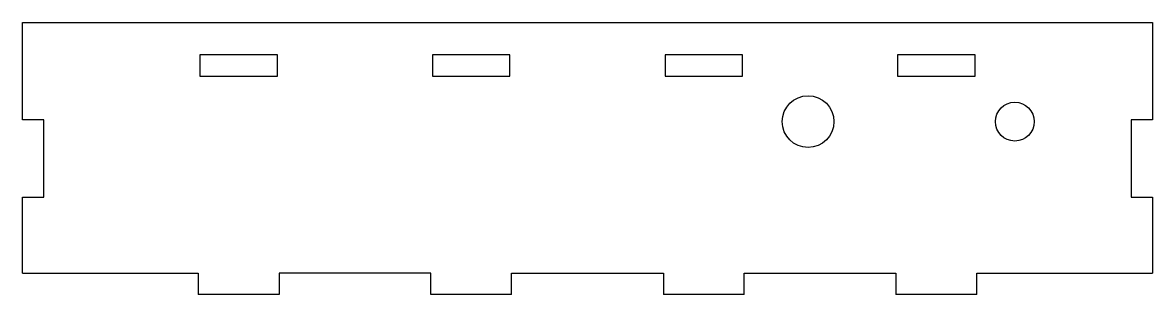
# Model space of a CAD drawing. Extents: x 0 to 175, y -49 to -7.
import ezdxf

# ---------------------------------------------------------------- set-up
doc = ezdxf.new("R2010")
doc.units = 0
doc.layers.add('Shape2DView002', color=7, linetype='CONTINUOUS')

msp = doc.modelspace()

# ---------------------------------------------------------------- linework, layer by layer
at = {"layer": 'Shape2DView002'}
for p, q in [((0, -6.6), (174.9, -6.6)), ((0, -21.6), (0, -6.6)), ((174.9, -6.6), (174.9, -21.6)), ((39.45, -11.6), (27.45, -11.6)), ((27.45, -11.6), (27.45, -14.9)), ((39.45, -14.9), (39.45, -11.6)), ((75.45, -11.6), (63.45, -11.6)), ((63.45, -11.6), (63.45, -14.9)), ((75.45, -14.9), (75.45, -11.6)), ((111.45, -11.6), (99.45, -11.6)), ((99.45, -11.6), (99.45, -14.9)), ((111.45, -14.9), (111.45, -11.6)), ((147.45, -11.6), (135.45, -11.6)), ((135.45, -11.6), (135.45, -14.9)), ((147.45, -14.9), (147.45, -11.6)), ((27.45, -14.9), (39.45, -14.9)), ((63.45, -14.9), (75.45, -14.9)), ((99.45, -14.9), (111.45, -14.9)), ((135.45, -14.9), (147.45, -14.9)), ((3.3, -21.6), (0, -21.6)), ((3.3, -33.6), (3.3, -21.6)), ((171.6, -21.6), (171.6, -33.6)), ((174.9, -21.6), (171.6, -21.6)), ((0, -33.6), (3.3, -33.6)), ((0, -45.3), (0, -33.6)), ((171.6, -33.6), (174.9, -33.6)), ((174.9, -33.6), (174.9, -45.3)), ((0, -45.3), (27.2, -45.3)), ((27.2, -45.3), (27.2, -48.6)), ((39.7, -45.3), (39.7, -48.6)), ((63.2, -45.3), (39.7, -45.3)), ((63.2, -48.6), (63.2, -45.3)), ((75.7, -48.6), (75.7, -45.3)), ((75.7, -45.3), (99.2, -45.3)), ((99.2, -45.3), (99.2, -48.6)), ((111.7, -48.6), (111.7, -45.3)), ((111.7, -45.3), (135.2, -45.3)), ((135.2, -45.3), (135.2, -48.6)), ((147.7, -48.6), (147.7, -45.3)), ((147.7, -45.3), (174.9, -45.3)), ((39.7, -48.6), (27.2, -48.6)), ((75.7, -48.6), (63.2, -48.6)), ((111.7, -48.6), (99.2, -48.6)), ((147.7, -48.6), (135.2, -48.6))]:
    msp.add_line(p, q, dxfattribs=at)
for centre, radius in [((121.6, -21.9), 4), ((153.6, -21.9), 3)]:
    msp.add_circle(centre, radius, dxfattribs=at)

doc.saveas('drawing.dxf')
